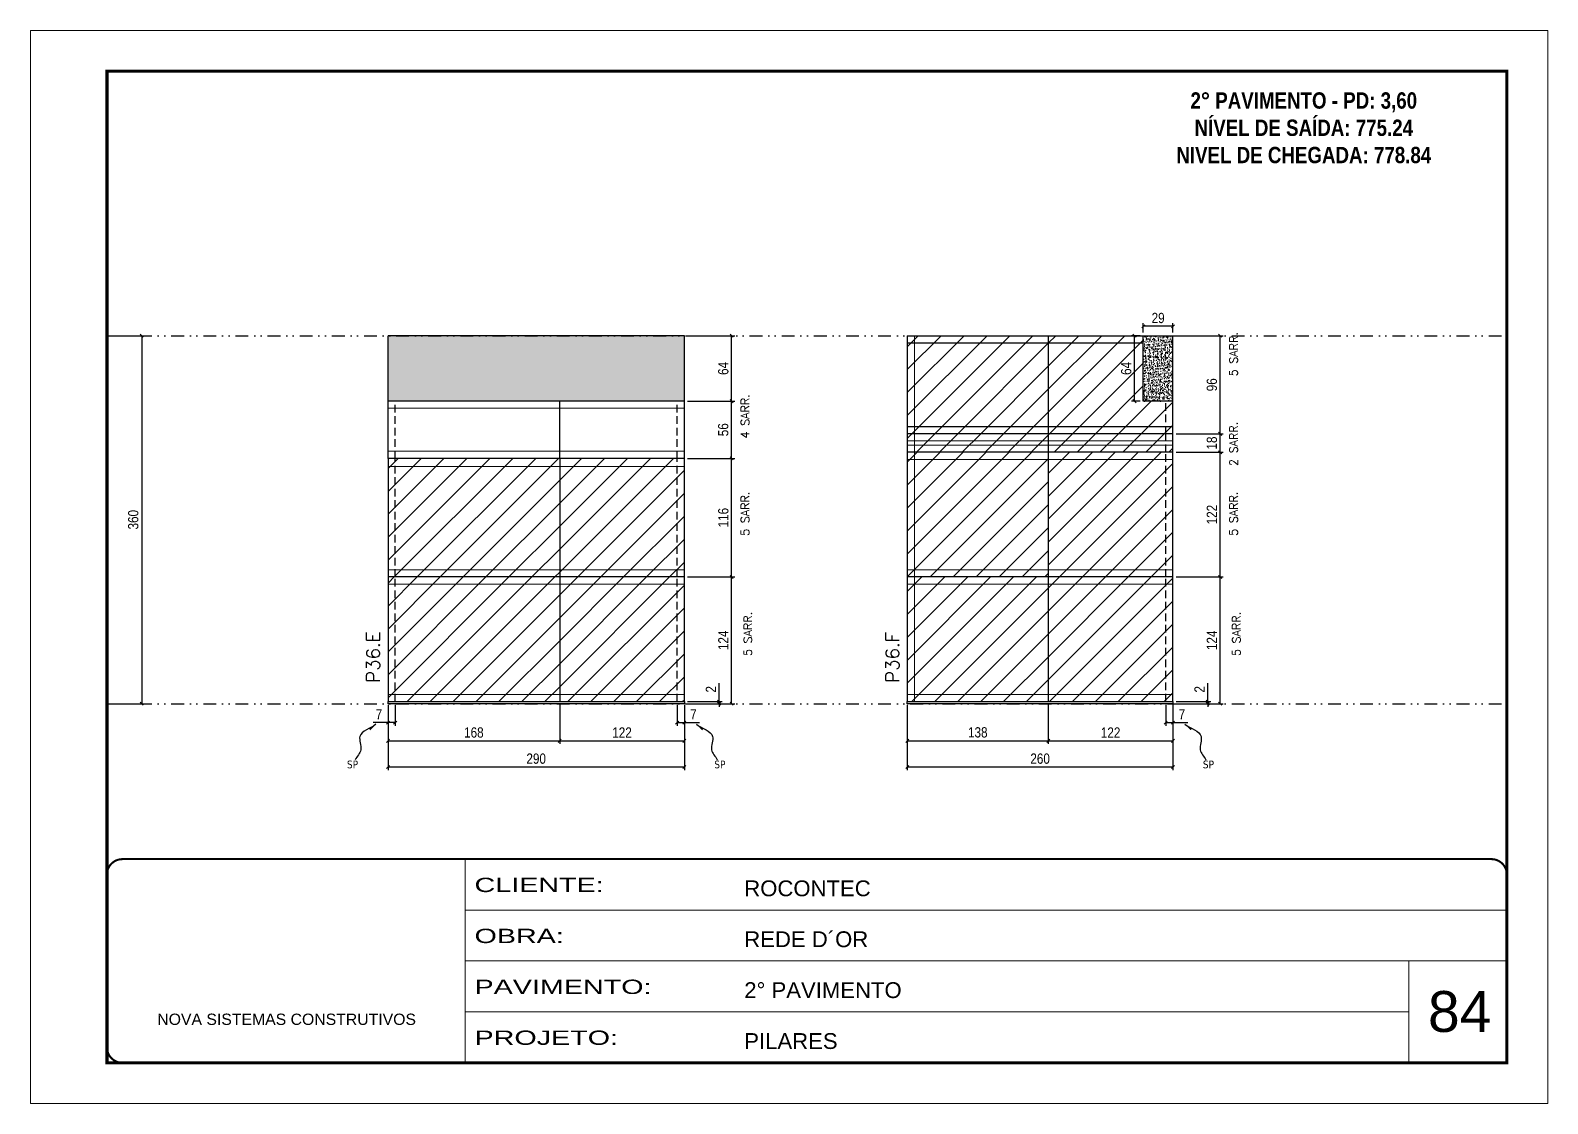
# Model space of a CAD drawing. Extents: x 2949 to 9203, y -16089 to 12527.
# Drawn here: x 7718 to 9203, y -11495 to -10445 of the extents above; entities that cross this region are included whole.
import ezdxf

# ---------------------------------------------------------------- set-up
doc = ezdxf.new("R2010")
doc.units = 0
for name, pattern in [('CONTINUO', [0]), ('DASHED', [0.75, 0.5, -0.25]), ('DIVIDE2', [0.625, 0.25, -0.125, 0, -0.125, 0, -0.125]), ('HIDDEN', [0.375, 0.25, -0.125])]:
    doc.linetypes.add(name, pattern=pattern)
for name, color, linetype, lineweight in [('CARIMBO', 255, 'Continuous', 9), ('Folhas', 255, 'Continuous', 9), ('Hachura', 251, 'Continuous', 9), ('Sarr 2.2x7', 40, 'Continuous', 9), ('SARRAFO DE PRESSAO', 251, 'DASHED', 9), ('Texto Seção', 7, 'Continuous', 15)]:
    doc.layers.add(name, color=color, linetype=linetype, lineweight=lineweight)
for name, color, linetype in [('COTA', 241, 'Continuous'), ('NOMENCLATURA', 7, 'Continuous'), ('Nível', 160, 'Continuous'), ('Painéis', 200, 'Continuous'), ('SARR_2.2x7', 40, 'Continuous'), ('Sarrafo de Pressão', 42, 'HIDDEN'), ('texto', 7, 'Continuous')]:
    doc.layers.add(name, color=color, linetype=linetype)
doc.styles.add('ARIAL', font='arial.ttf')
doc.styles.add('COTA TECNICA', font='techl___.ttf', dxfattribs={"height": 10})
doc.styles.add('COTA TECNICA-50', font='techl___.ttf', dxfattribs={"height": 10})
doc.styles.add('REGUA-120', font='ROMANS.shx', dxfattribs={"height": 15})
doc.styles.add('ROMANC', font='techb___.ttf', dxfattribs={"height": 2.5})
doc.styles.add('ROMANS', font='romans.shx')
doc.styles.get("Standard").update_dxf_attribs({"font": 'arial.ttf'})
doc.styles.add('Tecnologia', font='')
doc.styles.get('Tecnologia').set_extended_font_data('Forgotten Futurist')
doc.dimstyles.new('COTA PAINEL-50', dxfattribs={"dimtxt": 10, "dimasz": 3, "dimexe": 3, "dimexo": 3, "dimgap": 3, "dimtad": 1, "dimdec": 1, "dimzin": 12, "dimdsep": 46, "dimtxsty": 'COTA TECNICA-50', "dimblk1": 'OBLIQUE', "dimblk2": 'OBLIQUE', "dimsah": 1, "dimcen": 0.9, "dimclrd": 4, "dimclre": 4, "dimclrt": 240, "dimadec": 1, "dimazin": 3, "dimtfac": 1, "dimtdec": 1, "dimtmove": 0, "dimatfit": 3, "dimfxl": 1, "dimtolj": 1, "dimtzin": 12, "dimarcsym": 0})
doc.dimstyles.new('PAINEL', dxfattribs={"dimtxt": 10, "dimasz": 3, "dimexe": 3, "dimexo": 3, "dimgap": 3, "dimtad": 1, "dimdec": 1, "dimzin": 12, "dimdsep": 46, "dimtxsty": 'COTA TECNICA', "dimblk1": 'OBLIQUE', "dimblk2": 'OBLIQUE', "dimsah": 1, "dimcen": 0.9, "dimclrd": 4, "dimclre": 4, "dimclrt": 240, "dimadec": 1, "dimazin": 3, "dimtfac": 1, "dimtdec": 1, "dimtmove": 0, "dimatfit": 3, "dimfxl": 1, "dimtolj": 1, "dimtzin": 12, "dimarcsym": 0})
doc.dimstyles.get("Standard").update_dxf_attribs({"dimtxt": 0.18, "dimasz": 0.18, "dimexe": 0.18, "dimexo": 0.0625, "dimgap": 0.09, "dimtad": 0, "dimtih": 1, "dimtoh": 1, "dimdec": 4, "dimzin": 0, "dimdsep": 46, "dimtxsty": 'Standard', "dimcen": 0.09, "dimadec": 0, "dimazin": 0, "dimtfac": 1, "dimtdec": 4, "dimtofl": 0, "dimtmove": 0, "dimatfit": 3, "dimfxl": 1, "dimtolj": 1, "dimtzin": 0, "dimarcsym": 0})
pattern_1 = [(45, (-121303.467, -37644.947), (-11.2253202, 11.2253202), [])]

# ---------------------------------------------------------------- blocks, each defined once
blk = doc.blocks.new('9999999999')
at = {"color": 30, "linetype": 'CONTINUO'}
for p, q in [((98564.6, 34230.2), (98564.6, 34429.4)), ((98564.6, 34379.6), (99584, 34379.6)), ((98564.6, 34329.8), (99488, 34329.8)), ((99584, 34329.8), (99488, 34329.8)), ((99488, 34329.8), (99488, 34230.2)), ((98564.6, 34280), (99488, 34280))]:
    blk.add_line(p, q, dxfattribs=at)
at = {"color": 30, "linetype": 'CONTINUO', "const_width": 2}
blk.add_lwpolyline([(99584, 34230.2), (99584, 34414.4, 0.414214), (99569, 34429.4), (98229, 34429.4, 0.414214), (98214, 34414.4), (98214, 34245.2, 0.414214), (98229, 34230.2), (99584, 34230.2)], format="xyb", dxfattribs=at)
at = {"layer": 'Folhas'}
blk.add_lwpolyline([(98139, 34190.2), (99624, 34190.2), (99624, 35240.2), (98139, 35240.2)], close=True, dxfattribs=at)
at = {"layer": 'Folhas', "color": 30, "const_width": 3}
blk.add_lwpolyline([(98214, 34230.2), (99584, 34230.2), (99584, 35200.2), (98214, 35200.2)], close=True, dxfattribs=at)
at = {"color": 7, "linetype": 'Continuous', "ltscale": 5, "style": 'ARIAL'}
for s, height, p in [('ROCONTEC', 15.48, (98837.7, 34393.1)), ('REDE D´OR', 15.48, (98837.7, 34343.3)), ('2° PAVIMENTO', 15.483, (98837.7, 34293.5)), ('NOVA SISTEMAS CONSTRUTIVOS', 11.059, (98263.2, 34267.2)), ('PILARES', 15.48, (98837.7, 34243.7))]:
    blk.add_text(s, height=height, dxfattribs=at).set_placement(p)
at = {"layer": 'Folhas', "color": 7, "style": 'Tecnologia', "width": 1.5}
for s, p in [('CLIENTE:', (98573.7, 34397.2)), ('OBRA:', (98573.7, 34347.3)), ('PAVIMENTO:', (98573.7, 34297.5)), ('PROJETO:', (98573.7, 34247.7))]:
    blk.add_text(s, height=14, dxfattribs=at).set_placement(p)
blk = doc.blocks.new('_Oblique')
at = {"color": 0, "linetype": 'ByBlock', "lineweight": -2}
blk.add_line((-0.5, -0.5), (0.5, 0.5), dxfattribs=at)
blk = doc.blocks.new('*D2787')
at = {"layer": 'COTA', "color": 4, "linetype": 'ByBlock', "lineweight": -2, "transparency": 16777216}
for p, q in [((7795.5, -10743.5), (7829.5, -10743.5)), ((7826.5, -10743.5), (7826.5, -11103.5)), ((7795.5, -11103.5), (7829.5, -11103.5))]:
    blk.add_line(p, q, dxfattribs=at)
at = {"layer": 'Defpoints', "color": 0, "linetype": 'ByBlock', "transparency": 16777216}
for p in [(7792.5, -10743.5), (7792.5, -11103.5), (7826.5, -11103.5)]:
    blk.add_point(p, dxfattribs=at)
at = {"layer": 'COTA', "color": 4, "linetype": 'ByBlock', "lineweight": -2, "transparency": 16777216, "xscale": 3, "yscale": 3, "zscale": 3}
for p, rotation in [((7826.5, -10743.5), 90), ((7826.5, -11103.5), 270)]:
    blk.add_blockref('_Oblique', p, dxfattribs=dict(at, rotation=rotation))
at = {"layer": 'COTA', "color": 240, "linetype": 'ByBlock', "transparency": 16777216, "insert": (7818.3, -10923.5), "char_height": 10, "attachment_point": 5, "rotation": 90, "style": 'COTA TECNICA'}
blk.add_mtext('\\A1;360', dxfattribs=at)
blk = doc.blocks.new('*D2740')
at = {"layer": 'COTA', "color": 4, "lineweight": -2, "transparency": 16777216}
for p, q in [((8067.6, -11104.5), (8067.6, -11168.4)), ((8357.6, -11104.5), (8357.6, -11168.4)), ((8067.6, -11165.4), (8357.6, -11165.4))]:
    blk.add_line(p, q, dxfattribs=at)
at = {"layer": 'Defpoints', "color": 0, "transparency": 16777216}
for p in [(8067.6, -11101.5), (8357.6, -11101.5), (8357.6, -11165.4)]:
    blk.add_point(p, dxfattribs=at)
at = {"layer": 'COTA', "color": 4, "lineweight": -2, "transparency": 16777216, "xscale": 3, "yscale": 3, "zscale": 3, "rotation": 180}
blk.add_blockref('_Oblique', (8067.6, -11165.4), dxfattribs=at)
at = {"layer": 'COTA', "color": 4, "lineweight": -2, "transparency": 16777216, "xscale": 3, "yscale": 3, "zscale": 3}
blk.add_blockref('_Oblique', (8357.6, -11165.4), dxfattribs=at)
at = {"layer": 'COTA', "color": 240, "transparency": 16777216, "insert": (8212.6, -11157.3), "char_height": 10, "attachment_point": 5, "style": 'COTA TECNICA'}
blk.add_mtext('\\A1;290', dxfattribs=at)
blk = doc.blocks.new('*D2768')
at = {"layer": 'COTA', "color": 4, "lineweight": -2, "transparency": 16777216}
for p, q in [((8067.6, -11106.5), (8067.6, -11125)), ((8074.6, -11104.5), (8074.6, -11125)), ((8067.6, -11122), (8052.9, -11122)), ((8074.6, -11122), (8067.6, -11122))]:
    blk.add_line(p, q, dxfattribs=at)
at = {"layer": 'Defpoints', "color": 0, "transparency": 16777216}
for p in [(8067.6, -11103.5), (8074.6, -11101.5), (8067.6, -11122)]:
    blk.add_point(p, dxfattribs=at)
at = {"layer": 'COTA', "color": 4, "lineweight": -2, "transparency": 16777216, "xscale": 3, "yscale": 3, "zscale": 3, "rotation": 180}
blk.add_blockref('_Oblique', (8067.6, -11122), dxfattribs=at)
at = {"layer": 'COTA', "color": 4, "lineweight": -2, "transparency": 16777216, "xscale": 3, "yscale": 3, "zscale": 3}
blk.add_blockref('_Oblique', (8074.6, -11122), dxfattribs=at)
at = {"layer": 'COTA', "color": 240, "transparency": 16777216, "insert": (8058.7, -11113.9), "char_height": 10, "attachment_point": 5, "style": 'COTA TECNICA-50'}
blk.add_mtext('\\A1;7', dxfattribs=at)
blk = doc.blocks.new('*D2769')
at = {"layer": 'COTA', "color": 4, "lineweight": -2, "transparency": 16777216}
for p, q in [((8350.6, -11104.5), (8350.6, -11125)), ((8357.6, -11106.5), (8357.6, -11125)), ((8350.6, -11122), (8357.6, -11122)), ((8357.6, -11122), (8372.3, -11122))]:
    blk.add_line(p, q, dxfattribs=at)
at = {"layer": 'Defpoints', "color": 0, "transparency": 16777216}
for p in [(8350.6, -11101.5), (8357.6, -11103.5), (8357.6, -11122)]:
    blk.add_point(p, dxfattribs=at)
at = {"layer": 'COTA', "color": 4, "lineweight": -2, "transparency": 16777216, "xscale": 3, "yscale": 3, "zscale": 3, "rotation": 180}
blk.add_blockref('_Oblique', (8350.6, -11122), dxfattribs=at)
at = {"layer": 'COTA', "color": 4, "lineweight": -2, "transparency": 16777216, "xscale": 3, "yscale": 3, "zscale": 3}
blk.add_blockref('_Oblique', (8357.6, -11122), dxfattribs=at)
at = {"layer": 'COTA', "color": 240, "transparency": 16777216, "insert": (8366.5, -11113.9), "char_height": 10, "attachment_point": 5, "style": 'COTA TECNICA-50'}
blk.add_mtext('\\A1;7', dxfattribs=at)
blk = doc.blocks.new('*D2770')
at = {"layer": 'COTA', "color": 4, "lineweight": -2, "transparency": 16777216}
for p, q in [((8360.6, -10979.5), (8406.9, -10979.5)), ((8403.9, -11103.5), (8403.9, -10979.5)), ((8360.6, -11103.5), (8406.9, -11103.5))]:
    blk.add_line(p, q, dxfattribs=at)
at = {"layer": 'Defpoints', "color": 0, "transparency": 16777216}
for p in [(8357.6, -10979.5), (8403.9, -10979.5), (8357.6, -11103.5)]:
    blk.add_point(p, dxfattribs=at)
at = {"layer": 'COTA', "color": 4, "lineweight": -2, "transparency": 16777216, "xscale": 3, "yscale": 3, "zscale": 3}
for p, rotation in [((8403.9, -10979.5), 90), ((8403.9, -11103.5), 270)]:
    blk.add_blockref('_Oblique', p, dxfattribs=dict(at, rotation=rotation))
at = {"layer": 'COTA', "color": 240, "transparency": 16777216, "insert": (8395.8, -11041.5), "char_height": 10, "attachment_point": 5, "rotation": 90, "style": 'COTA TECNICA-50'}
blk.add_mtext('\\A1;124', dxfattribs=at)
blk = doc.blocks.new('*D2771')
at = {"layer": 'COTA', "color": 4, "lineweight": -2, "transparency": 16777216}
for p, q in [((8391.6, -11101.5), (8391.6, -11083.4)), ((8360.6, -11101.5), (8394.6, -11101.5)), ((8360.6, -11103.5), (8394.6, -11103.5)), ((8391.6, -11103.5), (8391.6, -11101.5)), ((8391.6, -11103.5), (8391.6, -11106.5))]:
    blk.add_line(p, q, dxfattribs=at)
at = {"layer": 'Defpoints', "color": 0, "transparency": 16777216}
for p in [(8357.6, -11101.5), (8357.6, -11103.5), (8391.6, -11103.5)]:
    blk.add_point(p, dxfattribs=at)
at = {"layer": 'COTA', "color": 4, "lineweight": -2, "transparency": 16777216, "xscale": 3, "yscale": 3, "zscale": 3}
for p, rotation in [((8391.6, -11101.5), 270), ((8391.6, -11103.5), 90)]:
    blk.add_blockref('_Oblique', p, dxfattribs=dict(at, rotation=rotation))
at = {"layer": 'COTA', "color": 240, "transparency": 16777216, "insert": (8383.6, -11089.4), "char_height": 10, "attachment_point": 5, "rotation": 90, "style": 'COTA TECNICA-50'}
blk.add_mtext('\\A1;2', dxfattribs=at)
blk = doc.blocks.new('*D2772')
at = {"layer": 'COTA', "color": 4, "linetype": 'ByBlock', "lineweight": -2, "transparency": 16777216}
for p, q in [((8360.6, -10863.5), (8406.9, -10863.5)), ((8403.9, -10979.5), (8403.9, -10863.5)), ((8360.6, -10979.5), (8406.9, -10979.5))]:
    blk.add_line(p, q, dxfattribs=at)
at = {"layer": 'Defpoints', "color": 0, "linetype": 'ByBlock', "transparency": 16777216}
for p in [(8357.6, -10863.5), (8403.9, -10863.5), (8357.6, -10979.5)]:
    blk.add_point(p, dxfattribs=at)
at = {"layer": 'COTA', "color": 4, "linetype": 'ByBlock', "lineweight": -2, "transparency": 16777216, "xscale": 3, "yscale": 3, "zscale": 3}
for p, rotation in [((8403.9, -10863.5), 90), ((8403.9, -10979.5), 270)]:
    blk.add_blockref('_Oblique', p, dxfattribs=dict(at, rotation=rotation))
at = {"layer": 'COTA', "color": 240, "linetype": 'ByBlock', "transparency": 16777216, "insert": (8395.8, -10921.5), "char_height": 10, "attachment_point": 5, "rotation": 90, "style": 'COTA TECNICA'}
blk.add_mtext('\\A1;116', dxfattribs=at)
blk = doc.blocks.new('*D2773')
at = {"layer": 'COTA', "color": 4, "linetype": 'ByBlock', "lineweight": -2, "transparency": 16777216}
for p, q in [((8067.6, -11104.5), (8067.6, -11142.8)), ((8235.6, -11104.5), (8235.6, -11142.8)), ((8067.6, -11139.8), (8235.6, -11139.8))]:
    blk.add_line(p, q, dxfattribs=at)
at = {"layer": 'Defpoints', "color": 0, "linetype": 'ByBlock', "transparency": 16777216}
for p in [(8067.6, -11101.5), (8235.6, -11101.5), (8235.6, -11139.8)]:
    blk.add_point(p, dxfattribs=at)
at = {"layer": 'COTA', "color": 4, "linetype": 'ByBlock', "lineweight": -2, "transparency": 16777216, "xscale": 3, "yscale": 3, "zscale": 3, "rotation": 180}
blk.add_blockref('_Oblique', (8067.6, -11139.8), dxfattribs=at)
at = {"layer": 'COTA', "color": 4, "linetype": 'ByBlock', "lineweight": -2, "transparency": 16777216, "xscale": 3, "yscale": 3, "zscale": 3}
blk.add_blockref('_Oblique', (8235.6, -11139.8), dxfattribs=at)
at = {"layer": 'COTA', "color": 240, "linetype": 'ByBlock', "transparency": 16777216, "insert": (8151.6, -11131.7), "char_height": 10, "attachment_point": 5, "style": 'COTA TECNICA'}
blk.add_mtext('\\A1;168', dxfattribs=at)
blk = doc.blocks.new('*D2821')
at = {"layer": 'COTA', "color": 4, "linetype": 'ByBlock', "lineweight": -2, "transparency": 16777216}
for p, q in [((8235.6, -11104.5), (8235.6, -11142.8)), ((8357.6, -11106.5), (8357.6, -11142.8)), ((8235.6, -11139.8), (8357.6, -11139.8))]:
    blk.add_line(p, q, dxfattribs=at)
at = {"layer": 'Defpoints', "color": 0, "linetype": 'ByBlock', "transparency": 16777216}
for p in [(8235.6, -11101.5), (8357.6, -11103.5), (8357.6, -11139.8)]:
    blk.add_point(p, dxfattribs=at)
at = {"layer": 'COTA', "color": 4, "linetype": 'ByBlock', "lineweight": -2, "transparency": 16777216, "xscale": 3, "yscale": 3, "zscale": 3, "rotation": 180}
blk.add_blockref('_Oblique', (8235.6, -11139.8), dxfattribs=at)
at = {"layer": 'COTA', "color": 4, "linetype": 'ByBlock', "lineweight": -2, "transparency": 16777216, "xscale": 3, "yscale": 3, "zscale": 3}
blk.add_blockref('_Oblique', (8357.6, -11139.8), dxfattribs=at)
at = {"layer": 'COTA', "color": 240, "linetype": 'ByBlock', "transparency": 16777216, "insert": (8296.6, -11131.7), "char_height": 10, "attachment_point": 5, "style": 'COTA TECNICA'}
blk.add_mtext('\\A1;122', dxfattribs=at)
blk = doc.blocks.new('*D2774')
at = {"layer": 'COTA', "color": 4, "lineweight": -2, "transparency": 16777216}
for p, q in [((8575.8, -11104.5), (8575.8, -11168.4)), ((8835.8, -11104.5), (8835.8, -11168.4)), ((8575.8, -11165.4), (8835.8, -11165.4))]:
    blk.add_line(p, q, dxfattribs=at)
at = {"layer": 'Defpoints', "color": 0, "transparency": 16777216}
for p in [(8575.8, -11101.5), (8835.8, -11101.5), (8835.8, -11165.4)]:
    blk.add_point(p, dxfattribs=at)
at = {"layer": 'COTA', "color": 4, "lineweight": -2, "transparency": 16777216, "xscale": 3, "yscale": 3, "zscale": 3, "rotation": 180}
blk.add_blockref('_Oblique', (8575.8, -11165.4), dxfattribs=at)
at = {"layer": 'COTA', "color": 4, "lineweight": -2, "transparency": 16777216, "xscale": 3, "yscale": 3, "zscale": 3}
blk.add_blockref('_Oblique', (8835.8, -11165.4), dxfattribs=at)
at = {"layer": 'COTA', "color": 240, "transparency": 16777216, "insert": (8705.8, -11157.3), "char_height": 10, "attachment_point": 5, "style": 'COTA TECNICA'}
blk.add_mtext('\\A1;260', dxfattribs=at)
blk = doc.blocks.new('*D2775')
at = {"layer": 'COTA', "color": 4, "lineweight": -2, "transparency": 16777216}
for p, q in [((8828.8, -11104.5), (8828.8, -11125)), ((8835.8, -11106.5), (8835.8, -11125)), ((8828.8, -11122), (8835.8, -11122)), ((8835.8, -11122), (8850.5, -11122))]:
    blk.add_line(p, q, dxfattribs=at)
at = {"layer": 'Defpoints', "color": 0, "transparency": 16777216}
for p in [(8828.8, -11101.5), (8835.8, -11103.5), (8835.8, -11122)]:
    blk.add_point(p, dxfattribs=at)
at = {"layer": 'COTA', "color": 4, "lineweight": -2, "transparency": 16777216, "xscale": 3, "yscale": 3, "zscale": 3, "rotation": 180}
blk.add_blockref('_Oblique', (8828.8, -11122), dxfattribs=at)
at = {"layer": 'COTA', "color": 4, "lineweight": -2, "transparency": 16777216, "xscale": 3, "yscale": 3, "zscale": 3}
blk.add_blockref('_Oblique', (8835.8, -11122), dxfattribs=at)
at = {"layer": 'COTA', "color": 240, "transparency": 16777216, "insert": (8844.6, -11113.9), "char_height": 10, "attachment_point": 5, "style": 'COTA TECNICA-50'}
blk.add_mtext('\\A1;7', dxfattribs=at)
blk = doc.blocks.new('*D2776')
at = {"layer": 'COTA', "color": 4, "lineweight": -2, "transparency": 16777216}
for p, q in [((8838.8, -10979.5), (8885, -10979.5)), ((8882, -11103.5), (8882, -10979.5)), ((8838.8, -11103.5), (8885, -11103.5))]:
    blk.add_line(p, q, dxfattribs=at)
at = {"layer": 'Defpoints', "color": 0, "transparency": 16777216}
for p in [(8835.8, -10979.5), (8882, -10979.5), (8835.8, -11103.5)]:
    blk.add_point(p, dxfattribs=at)
at = {"layer": 'COTA', "color": 4, "lineweight": -2, "transparency": 16777216, "xscale": 3, "yscale": 3, "zscale": 3}
for p, rotation in [((8882, -10979.5), 90), ((8882, -11103.5), 270)]:
    blk.add_blockref('_Oblique', p, dxfattribs=dict(at, rotation=rotation))
at = {"layer": 'COTA', "color": 240, "transparency": 16777216, "insert": (8873.9, -11041.5), "char_height": 10, "attachment_point": 5, "rotation": 90, "style": 'COTA TECNICA-50'}
blk.add_mtext('\\A1;124', dxfattribs=at)
blk = doc.blocks.new('*D2777')
at = {"layer": 'COTA', "color": 4, "lineweight": -2, "transparency": 16777216}
for p, q in [((8869.8, -11101.5), (8869.8, -11083.4)), ((8838.8, -11101.5), (8872.8, -11101.5)), ((8838.8, -11103.5), (8872.8, -11103.5)), ((8869.8, -11103.5), (8869.8, -11101.5)), ((8869.8, -11103.5), (8869.8, -11106.5))]:
    blk.add_line(p, q, dxfattribs=at)
at = {"layer": 'Defpoints', "color": 0, "transparency": 16777216}
for p in [(8835.8, -11101.5), (8835.8, -11103.5), (8869.8, -11103.5)]:
    blk.add_point(p, dxfattribs=at)
at = {"layer": 'COTA', "color": 4, "lineweight": -2, "transparency": 16777216, "xscale": 3, "yscale": 3, "zscale": 3}
for p, rotation in [((8869.8, -11101.5), 270), ((8869.8, -11103.5), 90)]:
    blk.add_blockref('_Oblique', p, dxfattribs=dict(at, rotation=rotation))
at = {"layer": 'COTA', "color": 240, "transparency": 16777216, "insert": (8861.8, -11089.4), "char_height": 10, "attachment_point": 5, "rotation": 90, "style": 'COTA TECNICA-50'}
blk.add_mtext('\\A1;2', dxfattribs=at)
blk = doc.blocks.new('*D2778')
at = {"layer": 'COTA', "color": 4, "linetype": 'ByBlock', "lineweight": -2, "transparency": 16777216}
for p, q in [((8838.8, -10857.5), (8885, -10857.5)), ((8882, -10979.5), (8882, -10857.5)), ((8838.8, -10979.5), (8885, -10979.5))]:
    blk.add_line(p, q, dxfattribs=at)
at = {"layer": 'Defpoints', "color": 0, "linetype": 'ByBlock', "transparency": 16777216}
for p in [(8835.8, -10857.5), (8882, -10857.5), (8835.8, -10979.5)]:
    blk.add_point(p, dxfattribs=at)
at = {"layer": 'COTA', "color": 4, "linetype": 'ByBlock', "lineweight": -2, "transparency": 16777216, "xscale": 3, "yscale": 3, "zscale": 3}
for p, rotation in [((8882, -10857.5), 90), ((8882, -10979.5), 270)]:
    blk.add_blockref('_Oblique', p, dxfattribs=dict(at, rotation=rotation))
at = {"layer": 'COTA', "color": 240, "linetype": 'ByBlock', "transparency": 16777216, "insert": (8873.9, -10918.5), "char_height": 10, "attachment_point": 5, "rotation": 90, "style": 'COTA TECNICA'}
blk.add_mtext('\\A1;122', dxfattribs=at)
blk = doc.blocks.new('*D2822')
at = {"layer": 'COTA', "color": 4, "linetype": 'ByBlock', "lineweight": -2, "transparency": 16777216}
for p, q in [((8575.8, -11104.5), (8575.8, -11142.8)), ((8713.8, -11104.5), (8713.8, -11142.8)), ((8575.8, -11139.8), (8713.8, -11139.8))]:
    blk.add_line(p, q, dxfattribs=at)
at = {"layer": 'Defpoints', "color": 0, "linetype": 'ByBlock', "transparency": 16777216}
for p in [(8575.8, -11101.5), (8713.8, -11101.5), (8713.8, -11139.8)]:
    blk.add_point(p, dxfattribs=at)
at = {"layer": 'COTA', "color": 4, "linetype": 'ByBlock', "lineweight": -2, "transparency": 16777216, "xscale": 3, "yscale": 3, "zscale": 3, "rotation": 180}
blk.add_blockref('_Oblique', (8575.8, -11139.8), dxfattribs=at)
at = {"layer": 'COTA', "color": 4, "linetype": 'ByBlock', "lineweight": -2, "transparency": 16777216, "xscale": 3, "yscale": 3, "zscale": 3}
blk.add_blockref('_Oblique', (8713.8, -11139.8), dxfattribs=at)
at = {"layer": 'COTA', "color": 240, "linetype": 'ByBlock', "transparency": 16777216, "insert": (8644.8, -11131.6), "char_height": 10, "attachment_point": 5, "style": 'COTA TECNICA'}
blk.add_mtext('\\A1;138', dxfattribs=at)
blk = doc.blocks.new('*D2823')
at = {"layer": 'COTA', "color": 4, "linetype": 'ByBlock', "lineweight": -2, "transparency": 16777216}
for p, q in [((8713.8, -11104.5), (8713.8, -11142.8)), ((8835.8, -11106.5), (8835.8, -11142.8)), ((8713.8, -11139.8), (8835.8, -11139.8))]:
    blk.add_line(p, q, dxfattribs=at)
at = {"layer": 'Defpoints', "color": 0, "linetype": 'ByBlock', "transparency": 16777216}
for p in [(8713.8, -11101.5), (8835.8, -11103.5), (8835.8, -11139.8)]:
    blk.add_point(p, dxfattribs=at)
at = {"layer": 'COTA', "color": 4, "linetype": 'ByBlock', "lineweight": -2, "transparency": 16777216, "xscale": 3, "yscale": 3, "zscale": 3, "rotation": 180}
blk.add_blockref('_Oblique', (8713.8, -11139.8), dxfattribs=at)
at = {"layer": 'COTA', "color": 4, "linetype": 'ByBlock', "lineweight": -2, "transparency": 16777216, "xscale": 3, "yscale": 3, "zscale": 3}
blk.add_blockref('_Oblique', (8835.8, -11139.8), dxfattribs=at)
at = {"layer": 'COTA', "color": 240, "linetype": 'ByBlock', "transparency": 16777216, "insert": (8774.8, -11131.7), "char_height": 10, "attachment_point": 5, "style": 'COTA TECNICA'}
blk.add_mtext('\\A1;122', dxfattribs=at)
blk = doc.blocks.new('*D2826')
at = {"layer": 'COTA', "color": 4, "linetype": 'ByBlock', "lineweight": -2, "transparency": 16777216}
for p, q in [((8838.8, -10743.5), (8885, -10743.5)), ((8882, -10839.5), (8882, -10743.5)), ((8838.8, -10839.5), (8885, -10839.5))]:
    blk.add_line(p, q, dxfattribs=at)
at = {"layer": 'Defpoints', "color": 0, "linetype": 'ByBlock', "transparency": 16777216}
for p in [(8835.8, -10743.5), (8882, -10743.5), (8835.8, -10839.5)]:
    blk.add_point(p, dxfattribs=at)
at = {"layer": 'COTA', "color": 4, "linetype": 'ByBlock', "lineweight": -2, "transparency": 16777216, "xscale": 3, "yscale": 3, "zscale": 3}
for p, rotation in [((8882, -10743.5), 90), ((8882, -10839.5), 270)]:
    blk.add_blockref('_Oblique', p, dxfattribs=dict(at, rotation=rotation))
at = {"layer": 'COTA', "color": 240, "linetype": 'ByBlock', "transparency": 16777216, "insert": (8873.9, -10791.5), "char_height": 10, "attachment_point": 5, "rotation": 90, "style": 'COTA TECNICA'}
blk.add_mtext('\\A1;96', dxfattribs=at)
blk = doc.blocks.new('*D2827')
at = {"layer": 'COTA', "color": 4, "linetype": 'ByBlock', "lineweight": -2, "transparency": 16777216}
for p, q in [((8803.8, -10743.5), (8795.2, -10743.5)), ((8798.2, -10807.5), (8798.2, -10743.5)), ((8803.8, -10807.5), (8795.2, -10807.5))]:
    blk.add_line(p, q, dxfattribs=at)
at = {"layer": 'Defpoints', "color": 0, "linetype": 'ByBlock', "transparency": 16777216}
for p in [(8798.2, -10743.5), (8806.8, -10743.5), (8806.8, -10807.5)]:
    blk.add_point(p, dxfattribs=at)
at = {"layer": 'COTA', "color": 4, "linetype": 'ByBlock', "lineweight": -2, "transparency": 16777216, "xscale": 3, "yscale": 3, "zscale": 3}
for p, rotation in [((8798.2, -10743.5), 90), ((8798.2, -10807.5), 270)]:
    blk.add_blockref('_Oblique', p, dxfattribs=dict(at, rotation=rotation))
at = {"layer": 'COTA', "color": 240, "linetype": 'ByBlock', "transparency": 16777216, "insert": (8790.1, -10775.5), "char_height": 10, "attachment_point": 5, "rotation": 90, "style": 'COTA TECNICA'}
blk.add_mtext('\\A1;64', dxfattribs=at)
blk = doc.blocks.new('*D2828')
at = {"layer": 'COTA', "color": 4, "linetype": 'ByBlock', "lineweight": -2, "transparency": 16777216}
for p, q in [((8806.8, -10740.5), (8806.8, -10731.3)), ((8835.8, -10734.3), (8806.8, -10734.3)), ((8835.8, -10740.5), (8835.8, -10731.3))]:
    blk.add_line(p, q, dxfattribs=at)
at = {"layer": 'Defpoints', "color": 0, "linetype": 'ByBlock', "transparency": 16777216}
for p in [(8806.8, -10734.3), (8806.8, -10743.5), (8835.8, -10743.5)]:
    blk.add_point(p, dxfattribs=at)
at = {"layer": 'COTA', "color": 4, "linetype": 'ByBlock', "lineweight": -2, "transparency": 16777216, "xscale": 3, "yscale": 3, "zscale": 3, "rotation": 180}
blk.add_blockref('_Oblique', (8806.8, -10734.3), dxfattribs=at)
at = {"layer": 'COTA', "color": 4, "linetype": 'ByBlock', "lineweight": -2, "transparency": 16777216, "xscale": 3, "yscale": 3, "zscale": 3}
blk.add_blockref('_Oblique', (8835.8, -10734.3), dxfattribs=at)
at = {"layer": 'COTA', "color": 240, "linetype": 'ByBlock', "transparency": 16777216, "insert": (8821.3, -10726.2), "char_height": 10, "attachment_point": 5, "style": 'COTA TECNICA'}
blk.add_mtext('\\A1;29', dxfattribs=at)
blk = doc.blocks.new('*D2831')
at = {"layer": 'COTA', "color": 4, "lineweight": -2, "transparency": 16777216}
for p, q in [((8360.6, -10807.5), (8406.9, -10807.5)), ((8403.9, -10863.5), (8403.9, -10807.5)), ((8360.6, -10863.5), (8406.9, -10863.5))]:
    blk.add_line(p, q, dxfattribs=at)
at = {"layer": 'Defpoints', "color": 0, "transparency": 16777216}
for p in [(8357.6, -10807.5), (8403.9, -10807.5), (8357.6, -10863.5)]:
    blk.add_point(p, dxfattribs=at)
at = {"layer": 'COTA', "color": 4, "lineweight": -2, "transparency": 16777216, "xscale": 3, "yscale": 3, "zscale": 3}
for p, rotation in [((8403.9, -10807.5), 90), ((8403.9, -10863.5), 270)]:
    blk.add_blockref('_Oblique', p, dxfattribs=dict(at, rotation=rotation))
at = {"layer": 'COTA', "color": 240, "transparency": 16777216, "insert": (8395.7, -10835.5), "char_height": 10, "attachment_point": 5, "rotation": 90, "style": 'COTA TECNICA'}
blk.add_mtext('\\A1;56', dxfattribs=at)
blk = doc.blocks.new('*D2832')
at = {"layer": 'COTA', "color": 4, "lineweight": -2, "transparency": 16777216}
for p, q in [((8360.6, -10743.5), (8406.9, -10743.5)), ((8403.9, -10807.5), (8403.9, -10743.5)), ((8360.6, -10807.5), (8406.9, -10807.5))]:
    blk.add_line(p, q, dxfattribs=at)
at = {"layer": 'Defpoints', "color": 0, "transparency": 16777216}
for p in [(8357.6, -10743.5), (8403.9, -10743.5), (8357.6, -10807.5)]:
    blk.add_point(p, dxfattribs=at)
at = {"layer": 'COTA', "color": 4, "lineweight": -2, "transparency": 16777216, "xscale": 3, "yscale": 3, "zscale": 3}
for p, rotation in [((8403.9, -10743.5), 90), ((8403.9, -10807.5), 270)]:
    blk.add_blockref('_Oblique', p, dxfattribs=dict(at, rotation=rotation))
at = {"layer": 'COTA', "color": 240, "transparency": 16777216, "insert": (8395.8, -10775.5), "char_height": 10, "attachment_point": 5, "rotation": 90, "style": 'COTA TECNICA'}
blk.add_mtext('\\A1;64', dxfattribs=at)
blk = doc.blocks.new('*D2829')
at = {"layer": 'COTA', "color": 4, "lineweight": -2, "transparency": 16777216}
for p, q in [((8838.8, -10839.5), (8885, -10839.5)), ((8882, -10857.5), (8882, -10839.5)), ((8838.8, -10857.5), (8885, -10857.5))]:
    blk.add_line(p, q, dxfattribs=at)
at = {"layer": 'Defpoints', "color": 0, "transparency": 16777216}
for p in [(8835.8, -10839.5), (8882, -10839.5), (8835.8, -10857.5)]:
    blk.add_point(p, dxfattribs=at)
at = {"layer": 'COTA', "color": 4, "lineweight": -2, "transparency": 16777216, "xscale": 3, "yscale": 3, "zscale": 3}
for p, rotation in [((8882, -10839.5), 90), ((8882, -10857.5), 270)]:
    blk.add_blockref('_Oblique', p, dxfattribs=dict(at, rotation=rotation))
at = {"layer": 'COTA', "color": 240, "transparency": 16777216, "insert": (8873.9, -10848.5), "char_height": 10, "attachment_point": 5, "rotation": 90, "style": 'COTA TECNICA'}
blk.add_mtext('\\A1;18', dxfattribs=at)

msp = doc.modelspace()

# ---------------------------------------------------------------- hatches: boundary and pattern name
at = {"layer": 'COTA', "linetype": 'ByBlock'}
h = msp.add_hatch(dxfattribs=at)
h.set_pattern_fill('AR-CONC', color=256, scale=0.03)
h.set_pattern_definition([(50, (0, -31), (5.46554, -0.4781726), [0.5715, -6.2865]), (355, (0, -31), (-1.0573026, 5.7317054), [0.4572, -5.0292175]), (100.451445, (0.4555, -31.04), (4.4082374, 5.2535326), [0.4857003, -5.3427073]), (46.1842, (0, -29.476), (8.1323712, -1.26127), [0.85725, -9.42975]), (96.63556, (0.678, -29.581), (7.122124, 7.4227837), [0.7285507, -8.014068]), (351.18415, (0, -29.476), (7.122124, 7.4227837), [0.685799, -7.543792]), (21, (0.762, -29.857), (4.5484317, -3.067956), [0.5715, -6.2865]), (326, (0.762, -29.857), (1.8540609, 5.525639), [0.4572, -5.0292]), (71.451445, (1.141, -30.1127), (6.4024926, 2.457683), [0.4857003, -5.3426981]), (37.5, (0, -31), (0.0926581, 2.53665117), [0, -4.96824, 0, -5.1054, 0, -5.04825]), (7.5, (0, -31), (2.0045899, 3.00541724), [0, -2.91084, 0, -4.85394, 0, -1.92405]), (327.5, (-1.6993, -31), (4.06771786, -0.17186232), [0, -1.905, 0, -5.9436, 0, -7.8867]), (317.5, (-2.4613, -31), (4.4438754, 0.7627947), [0, -2.4765, 0, -3.94716, 0, -5.6007])])
h.paths.add_polyline_path([(8323.61, -10807.48), (8357.61, -10807.48), (8357.61, -10743.48), (8067.61, -10743.48), (8067.61, -10807.48)])
h = msp.add_hatch(dxfattribs=at)
h.set_pattern_fill('AR-CONC', color=256, scale=0.03)
h.set_pattern_definition([(50, (-121303.4665, -37630.947), (5.46554007, -0.47817257), [0.5715, -6.2865]), (355, (-121303.4665, -37630.947), (-1.05730264, 5.73170536), [0.4572, -5.02921753]), (100.4514447, (-121303.011, -37630.987), (4.40823741, 5.25353256), [0.48570026, -5.34270734]), (46.1842, (-121303.4665, -37629.423), (8.13237123, -1.26126984), [0.85725, -9.42975]), (96.6355576, (-121302.789, -37629.528), (7.122124, 7.42278374), [0.7285507, -8.01406824]), (351.184151, (-121303.4665, -37629.423), (7.122124, 7.42278374), [0.685799, -7.54379196]), (21, (-121302.7045, -37629.804), (4.54843174, -3.06795595), [0.5715, -6.2865]), (326, (-121302.7045, -37629.804), (1.85406085, 5.52563898), [0.4572, -5.0292]), (71.451445, (-121302.3255, -37630.0596), (6.40249258, 2.45768307), [0.48570026, -5.34269813]), (37.5, (-121303.4665, -37630.947), (0.092658098, 2.536651166), [0, -4.96824, 0, -5.1054, 0, -5.04825]), (7.5, (-121303.4665, -37630.947), (2.004589875, 3.005417245), [0, -2.91084, 0, -4.85394, 0, -1.92405]), (327.5, (-121305.1658, -37630.947), (4.067717855, -0.17186232), [0, -1.905, 0, -5.9436, 0, -7.8867]), (317.5, (-121305.9278, -37630.947), (4.44387544, 0.76279473), [0, -2.4765, 0, -3.94716, 0, -5.6007])])
h.paths.add_polyline_path([(8835.76, -10743.48), (8806.76, -10743.48), (8806.76, -10807.48), (8835.76, -10807.48)])
at = {"layer": 'Hachura'}
h = msp.add_hatch(dxfattribs=at)
h.set_pattern_fill('ANSI31', color=256, scale=5)
h.paths.add_polyline_path([(8713.76, -10743.48), (8575.76, -10743.48), (8575.76, -10839.48), (8713.76, -10839.48)])
h = msp.add_hatch(dxfattribs=at)
h.set_pattern_fill('ANSI31', color=256, scale=5)
h.paths.add_polyline_path([(8713.76, -10839.48), (8835.76, -10839.48), (8835.76, -10807.48), (8806.76, -10807.48), (8806.76, -10743.48), (8713.76, -10743.48)])
h = msp.add_hatch(dxfattribs=at)
h.set_pattern_fill('ANSI31', color=256, scale=5)
h.paths.add_polyline_path([(8713.76, -10839.48), (8575.76, -10839.48), (8575.76, -10857.48), (8713.76, -10857.48)])
h = msp.add_hatch(dxfattribs=at)
h.set_pattern_fill('ANSI31', color=256, scale=5)
h.paths.add_polyline_path([(8835.76, -10839.48), (8713.76, -10839.48), (8713.76, -10857.48), (8835.76, -10857.48)])
at = {"layer": 'Hachura', "linetype": 'ByBlock'}
h = msp.add_hatch(dxfattribs=at)
h.set_pattern_fill('ANSI31', color=256, scale=5)
h.set_pattern_definition(pattern_1)
h.paths.add_polyline_path([(8067.61, -10863.48), (8067.61, -10979.48), (8235.61, -10979.48), (8235.61, -10863.48)])
h = msp.add_hatch(dxfattribs=at)
h.set_pattern_fill('ANSI31', color=256, scale=5)
h.set_pattern_definition(pattern_1)
h.paths.add_polyline_path([(8235.61, -10979.48), (8357.61, -10979.48), (8357.61, -10863.48), (8235.61, -10863.48)])
h = msp.add_hatch(dxfattribs=at)
h.set_pattern_fill('ANSI31', color=256, scale=5)
h.set_pattern_definition([(45, (846.75, -6270.92), (-11.22532, 11.22532), [])])
h.paths.add_polyline_path([(8713.76, -10857.48), (8575.76, -10857.48), (8575.76, -10979.48), (8713.76, -10979.48)])
h = msp.add_hatch(dxfattribs=at)
h.set_pattern_fill('ANSI31', color=256, scale=5)
h.set_pattern_definition(pattern_1)
h.paths.add_polyline_path([(8835.76, -10857.48), (8713.76, -10857.48), (8713.76, -10979.48), (8835.76, -10979.48)])
h = msp.add_hatch(dxfattribs=at)
h.set_pattern_fill('ANSI31', color=256, scale=5)
h.set_pattern_definition(pattern_1)
h.paths.add_polyline_path([(8067.61, -10979.48), (8067.61, -11101.48), (8235.61, -11101.48), (8235.61, -10979.48)])
h = msp.add_hatch(dxfattribs=at)
h.set_pattern_fill('ANSI31', color=256, scale=5)
h.set_pattern_definition(pattern_1)
h.paths.add_polyline_path([(8235.61, -10979.48), (8235.61, -11101.48), (8357.61, -11101.48), (8357.61, -10979.48)])
h = msp.add_hatch(dxfattribs=at)
h.set_pattern_fill('ANSI31', color=256, scale=5)
h.set_pattern_definition(pattern_1)
h.paths.add_polyline_path([(8575.76, -10979.48), (8575.76, -11101.48), (8713.76, -11101.48), (8713.76, -10979.48)])
h = msp.add_hatch(dxfattribs=at)
h.set_pattern_fill('ANSI31', color=256, scale=5)
h.set_pattern_definition(pattern_1)
h.paths.add_polyline_path([(8713.76, -10979.48), (8713.76, -11101.48), (8835.76, -11101.48), (8835.76, -10979.48)])

# ---------------------------------------------------------------- linework, layer by layer
at = {"layer": 'COTA', "linetype": 'ByBlock'}
for p, q in [((8067.61, -10807.48), (8067.61, -10743.48)), ((8357.61, -10743.48), (8067.61, -10743.48)), ((8357.61, -10807.48), (8357.61, -10743.48)), ((8806.76, -10743.48), (8835.76, -10743.48)), ((8835.76, -10807.48), (8835.76, -10743.48))]:
    msp.add_line(p, q, dxfattribs=at)
at = {"layer": 'Nível', "color": 4, "linetype": 'DIVIDE2', "ltscale": 50}
for p, q in [((7792.53, -10743.48), (9162.53, -10743.48)), ((7792.53, -11103.48), (9162.53, -11103.48))]:
    msp.add_line(p, q, dxfattribs=at)
at = {"layer": 'Painéis'}
for p, q in [((8575.76, -10743.48), (8575.76, -10839.48)), ((8575.76, -10743.48), (8806.76, -10743.48)), ((8713.76, -10743.48), (8713.76, -11101.48)), ((8806.76, -10807.48), (8806.76, -10743.48)), ((8067.61, -10863.48), (8067.61, -10807.48)), ((8323.61, -10807.48), (8067.61, -10807.48)), ((8235.61, -10863.48), (8235.61, -10807.48)), ((8357.61, -10807.48), (8323.61, -10807.48)), ((8323.61, -10807.48), (8323.61, -10807.48)), ((8357.61, -10863.48), (8357.61, -10807.48)), ((8835.76, -10807.48), (8806.76, -10807.48)), ((8835.76, -10839.48), (8835.76, -10807.48)), ((8835.76, -10807.48), (8835.76, -10807.48)), ((8575.76, -10838.48), (8575.76, -10838.48)), ((8835.76, -10839.48), (8575.76, -10839.48)), ((8575.76, -10839.48), (8575.76, -10857.48)), ((8835.76, -10857.48), (8835.76, -10839.48)), ((8357.61, -10863.48), (8067.61, -10863.48)), ((8357.61, -10863.48), (8067.61, -10863.48)), ((8067.61, -10863.48), (8067.61, -11101.48)), ((8235.61, -10863.48), (8235.61, -11101.48)), ((8357.61, -11101.48), (8357.61, -10863.48)), ((8575.76, -10857.48), (8575.76, -11101.48)), ((8835.76, -10857.48), (8575.76, -10857.48)), ((8835.76, -11101.48), (8835.76, -10857.48)), ((8357.61, -10979.48), (8067.61, -10979.48)), ((8835.76, -10979.48), (8575.76, -10979.48)), ((8067.61, -11101.48), (8357.61, -11101.48)), ((8575.76, -11101.48), (8835.76, -11101.48))]:
    msp.add_line(p, q, dxfattribs=at)
for points in [[(8067.61, -11101.48), (8357.61, -11101.48), (8357.61, -11103.48), (8067.61, -11103.48)], [(8575.76, -11101.48), (8835.76, -11101.48), (8835.76, -11103.48), (8575.76, -11103.48)]]:
    msp.add_lwpolyline(points, close=True, dxfattribs=at)
at = {"layer": 'Sarr 2.2x7'}
for p, q in [((8582.76, -10743.48), (8582.76, -10839.48)), ((8357.61, -10814.48), (8067.61, -10814.48)), ((8582.76, -10839.48), (8582.76, -10857.48)), ((8835.76, -10846.48), (8575.76, -10846.48)), ((8835.76, -10850.48), (8575.76, -10850.48)), ((8357.61, -10856.48), (8067.61, -10856.48)), ((8835.76, -10864.48), (8575.76, -10864.48)), ((8582.76, -10857.48), (8582.76, -10979.48)), ((8357.61, -10871.48), (8067.61, -10871.48)), ((8357.61, -10972.48), (8067.61, -10972.48)), ((8835.76, -10972.48), (8575.76, -10972.48)), ((8357.61, -10986.48), (8067.61, -10986.48)), ((8835.76, -10986.48), (8575.76, -10986.48)), ((8582.76, -10979.48), (8582.76, -11101.48)), ((8357.61, -11094.48), (8067.61, -11094.48)), ((8357.61, -11101.48), (8067.61, -11101.48)), ((8835.76, -11094.48), (8575.76, -11094.48)), ((8835.76, -11101.48), (8575.76, -11101.48))]:
    msp.add_line(p, q, dxfattribs=at)
at = {"layer": 'Sarr 2.2x7', "linetype": 'Continuous'}
for p, q in [((8067.61, -10868.48), (8067.61, -10865.48)), ((8067.61, -10979.48), (8067.61, -10972.48)), ((8357.61, -10979.48), (8357.61, -10972.48)), ((8575.76, -10979.48), (8575.76, -10972.48)), ((8835.76, -10979.48), (8835.76, -10972.48)), ((8067.61, -11101.48), (8067.61, -11094.48)), ((8357.61, -11101.48), (8357.61, -11094.48)), ((8575.76, -11101.48), (8575.76, -11094.48)), ((8835.76, -11101.48), (8835.76, -11094.48))]:
    msp.add_line(p, q, dxfattribs=at)
at = {"layer": 'SARR_2.2x7'}
for p, q in [((8575.76, -10750.48), (8806.76, -10750.48)), ((8835.76, -10832.48), (8575.76, -10832.48))]:
    msp.add_line(p, q, dxfattribs=at)
at = {"layer": 'Sarrafo de Pressão', "ltscale": 30}
for p, q in [((8074.61, -10863.48), (8074.61, -10807.48)), ((8350.61, -10863.48), (8350.61, -10807.48)), ((8828.76, -10839.48), (8828.76, -10807.48)), ((8828.76, -10857.48), (8828.76, -10839.48)), ((8074.61, -10979.48), (8074.61, -10863.48)), ((8350.61, -10979.48), (8350.61, -10863.48)), ((8828.76, -10979.48), (8828.76, -10857.48)), ((8074.61, -11101.48), (8074.61, -10979.48)), ((8350.61, -11101.48), (8350.61, -10979.48)), ((8828.76, -11101.48), (8828.76, -10979.48))]:
    msp.add_line(p, q, dxfattribs=at)

# ---------------------------------------------------------------- block references
at = {"layer": 'SARRAFO DE PRESSAO', "color": 6, "linetype": 'ByBlock'}
msp.add_blockref('9999999999', (-90421.44, -45684.97), dxfattribs=at)

# ---------------------------------------------------------------- texts
at = {"layer": 'CARIMBO', "style": 'ARIAL'}
msp.add_text('84', height=40, dxfattribs=at).set_placement((9085.39, -11424.62))
at = {"layer": 'NOMENCLATURA', "color": 2, "insert": (8963.86, -10478.71), "char_height": 16, "attachment_point": 2, "style": 'ROMANC'}
msp.add_mtext_dynamic_manual_height_columns('\\P2° PAVIMENTO - PD: 3,60\\PNÍVEL DE SAÍDA: 775.24\\PNIVEL DE CHEGADA: 778.84', width=300.2766, gutter_width=1, heights=[0], dxfattribs=at)
at = {"layer": 'texto', "color": 0, "char_height": 7.5, "attachment_point": 5}
for insert in [(8032.84, -11162.98), (8392.39, -11162.98), (8870.54, -11162.98)]:
    msp.add_mtext('{\\fTahoma|b0|i0|c0|p34;\\C4;SP}', dxfattribs=dict(at, insert=insert))
at = {"layer": 'Texto Seção', "linetype": 'Continuous', "style": 'ROMANS'}
for s, p in [('5 SARR.', (8899.2, -10783.26)), ('4 SARR.', (8421.05, -10844.02)), ('2 SARR.', (8899.2, -10870.95)), ('5 SARR.', (8421.05, -10939.26)), ('5 SARR.', (8899.2, -10939.26)), ('5 SARR.', (8423.76, -11056.86)), ('5 SARR.', (8901.91, -11056.86))]:
    msp.add_text(s, height=8, rotation=90, dxfattribs=at).set_placement(p)
at = {"layer": 'Texto Seção', "char_height": 13, "width": 285.3299, "attachment_point": 7, "rotation": 90, "style": 'REGUA-120'}
for s, insert in [('P36.E', (8059.58, -11083.02)), ('P36.F', (8567.73, -11083.02))]:
    msp.add_mtext(s, dxfattribs=dict(at, insert=insert))

# ---------------------------------------------------------------- dimensions: what is measured, and where the dimension line sits
at = {"layer": 'COTA', "linetype": 'ByBlock'}
for base, p1, p2, picture, middle in [((8806.76, -10734.26), (8835.76, -10743.48), (8806.76, -10743.48), '*D2828', (8821.26, -10726.17)), ((8235.61, -11139.79), (8067.61, -11101.48), (8235.61, -11101.48), '*D2773', (8151.61, -11131.67)), ((8713.76, -11139.79), (8575.76, -11101.48), (8713.76, -11101.48), '*D2822', (8644.76, -11131.55))]:
    dim = msp.add_linear_dim(base=base, p1=p1, p2=p2, dimstyle='PAINEL', dxfattribs=at)
    dim.commit()
    dim.dimension.update_dxf_attribs({"geometry": picture, "text_midpoint": middle})
for base, p1, p2, picture, middle in [((7826.53, -11103.48), (7792.53, -10743.48), (7792.53, -11103.48), '*D2787', (7818.31, -10923.48)), ((8798.19, -10743.48), (8806.76, -10807.48), (8806.76, -10743.48), '*D2827', (8790.08, -10775.48)), ((8882, -10743.48), (8835.76, -10839.48), (8835.76, -10743.48), '*D2826', (8873.87, -10791.48)), ((8403.85, -10863.48), (8357.61, -10979.48), (8357.61, -10863.48), '*D2772', (8395.75, -10921.48)), ((8882, -10857.48), (8835.76, -10979.48), (8835.76, -10857.48), '*D2778', (8873.94, -10918.48))]:
    dim = msp.add_linear_dim(base=base, p1=p1, p2=p2, angle=90, dimstyle='PAINEL', dxfattribs=at)
    dim.commit()
    dim.dimension.update_dxf_attribs({"geometry": picture, "text_midpoint": middle})
at = {"layer": 'COTA'}
for base, p1, p2, angle, dimstyle, picture, middle in [((8403.85, -10743.48), (8357.61, -10807.48), (8357.61, -10743.48), 90, 'PAINEL', '*D2832', (8395.75, -10775.48)), ((8403.85, -10807.48), (8357.61, -10863.48), (8357.61, -10807.48), 90, 'PAINEL', '*D2831', (8395.74, -10835.48)), ((8882, -10839.48), (8835.76, -10857.48), (8835.76, -10839.48), 90, 'PAINEL', '*D2829', (8873.91, -10848.48)), ((8403.85, -10979.48), (8357.61, -11103.48), (8357.61, -10979.48), 90, 'COTA PAINEL-50', '*D2770', (8395.78, -11041.48)), ((8882, -10979.48), (8835.76, -11103.48), (8835.76, -10979.48), 90, 'COTA PAINEL-50', '*D2776', (8873.93, -11041.48)), ((8067.61, -11121.99), (8074.61, -11101.48), (8067.61, -11103.48), 180, 'COTA PAINEL-50', '*D2768', (8058.75, -11113.92))]:
    dim = msp.add_linear_dim(base=base, p1=p1, p2=p2, angle=angle, dimstyle=dimstyle, dxfattribs=at)
    dim.commit()
    dim.dimension.update_dxf_attribs({"geometry": picture, "text_midpoint": middle})
for base, p1, p2, picture, middle in [((8391.62, -11103.48), (8357.61, -11101.48), (8357.61, -11103.48), '*D2771', (8391.62, -11089.43)), ((8869.77, -11103.48), (8835.76, -11101.48), (8835.76, -11103.48), '*D2777', (8869.77, -11089.43))]:
    dim = msp.add_linear_dim(base=base, p1=p1, p2=p2, angle=90, dimstyle='COTA PAINEL-50', dxfattribs=at)
    dim.commit()
    dim.dimension.update_dxf_attribs({"geometry": picture, "text_midpoint": middle, "dimtype": 160})
for base, p1, p2, picture, middle in [((8357.61, -11165.44), (8067.61, -11101.48), (8357.61, -11101.48), '*D2740', (8212.61, -11157.31)), ((8835.76, -11165.44), (8575.76, -11101.48), (8835.76, -11101.48), '*D2774', (8705.76, -11157.34))]:
    dim = msp.add_linear_dim(base=base, p1=p1, p2=p2, dimstyle='PAINEL', override={"dimarcsym": 2}, dxfattribs=at)
    dim.commit()
    dim.dimension.update_dxf_attribs({"geometry": picture, "text_midpoint": middle})
at = {"layer": 'COTA', "linetype": 'ByBlock'}
for base, p1, p2, picture, middle in [((8357.61, -11139.79), (8235.61, -11101.48), (8357.61, -11103.48), '*D2821', (8296.61, -11131.74)), ((8835.76, -11139.79), (8713.76, -11101.48), (8835.76, -11103.48), '*D2823', (8774.76, -11131.74))]:
    dim = msp.add_linear_dim(base=base, p1=p1, p2=p2, dimstyle='PAINEL', override={"dimtmove": 1}, dxfattribs=at)
    dim.commit()
    dim.dimension.update_dxf_attribs({"geometry": picture, "text_midpoint": middle})
at = {"layer": 'COTA'}
for base, p1, p2, picture, middle in [((8357.61, -11121.99), (8350.61, -11101.48), (8357.61, -11103.48), '*D2769', (8366.48, -11113.92)), ((8835.76, -11121.99), (8828.76, -11101.48), (8835.76, -11103.48), '*D2775', (8844.63, -11113.92))]:
    dim = msp.add_linear_dim(base=base, p1=p1, p2=p2, dimstyle='COTA PAINEL-50', dxfattribs=at)
    dim.commit()
    dim.dimension.update_dxf_attribs({"geometry": picture, "text_midpoint": middle})

# ---------------------------------------------------------------- leaders
at = {"layer": 'COTA', "path_type": 1}
for points in [[(8055.79, -11123.67), (8040, -11135.5), (8040.93, -11148.51), (8035.37, -11158.29)], [(8369.44, -11123.67), (8385.23, -11135.5), (8384.3, -11148.51), (8389.86, -11158.29)], [(8847.59, -11123.67), (8863.38, -11135.5), (8862.45, -11148.51), (8868, -11158.29)]]:
    msp.add_leader(points, dimstyle='Standard', override={"dimasz": 8}, dxfattribs=at)

doc.saveas('drawing.dxf')
